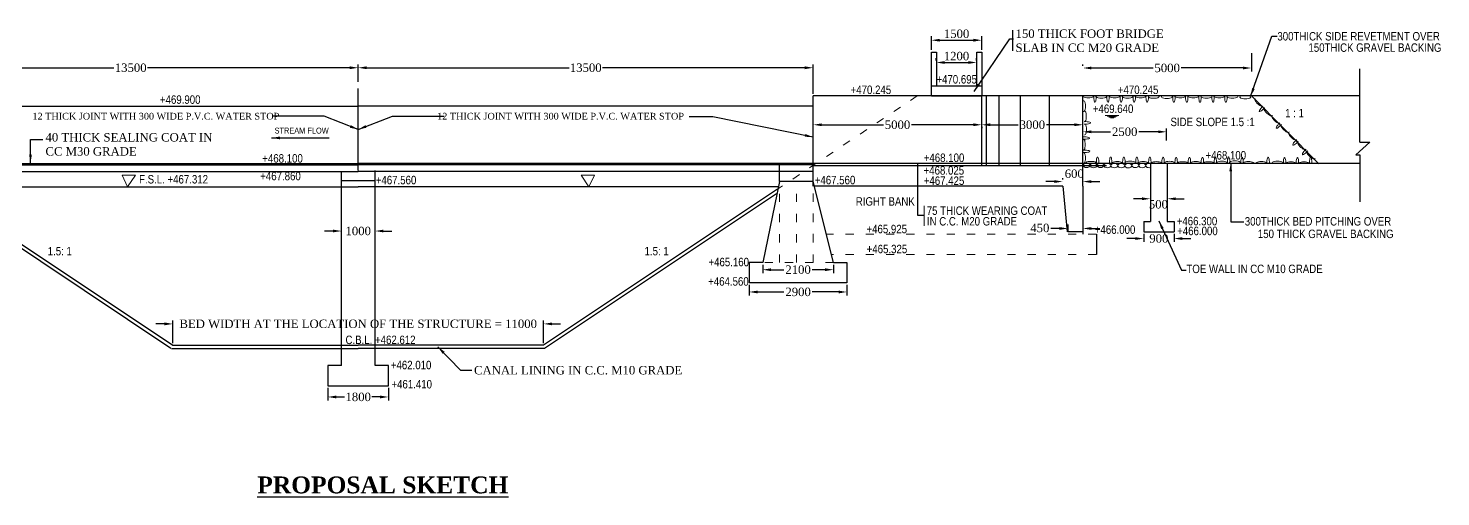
# Model space of a CAD drawing. Header units: millimetres. Extents: x 80 to 6605, y -565 to 2491.
# Drawn here: x 5784.6 to 6203.6, y 1538.5 to 1677.4 of the extents above; entities that cross this region are included whole.
import ezdxf
from ezdxf.enums import TextEntityAlignment as Align

# ---------------------------------------------------------------- set-up
doc = ezdxf.new("R2010")
doc.units = ezdxf.units.MM
doc.linetypes.add('ACAD_ISO03W100', pattern=[30, 12, -18])
doc.layers.add('STEEL', color=5, linetype='Continuous')
doc.layers.add('TEXT_GENERAL', color=4, linetype='Continuous')
doc.styles.add('ABADI', font='')
doc.styles.add('ARIAL NARROW', font='ARIALN.TTF')
doc.styles.get("Standard").update_dxf_attribs({"font": 'times.ttf', "height": 2.5})
doc.styles.add('TNR_2.5', font='times.ttf', dxfattribs={"height": 2.5})
doc.styles.get('ABADI').set_extended_font_data('Abadi MT Condensed Light')
doc.dimstyles.new('ISO-25', dxfattribs={"dimtxt": 2.5, "dimasz": 2.5, "dimexe": 1.25, "dimexo": 0.625, "dimtad": 1, "dimlfac": 25, "dimtxsty": 'Standard', "dimcen": 2.5, "dimadec": 0, "dimazin": 0, "dimtfac": 1, "dimtmove": 0, "dimatfit": 3, "dimfxl": 1, "dimarcsym": 0})
doc.dimstyles.new('STANDARD$7', dxfattribs={"dimtxt": 2, "dimasz": 2, "dimexe": 1.25, "dimexo": 0.625, "dimtad": 1, "dimdec": 0, "dimlfac": 0.5, "dimdsep": 46, "dimtxsty": 'Standard', "dimcen": 2.5, "dimadec": 0, "dimazin": 0, "dimtfac": 1, "dimtdec": 0, "dimtmove": 0, "dimatfit": 3, "dimfxl": 1, "dimtolj": 1, "dimtzin": 0, "dimarcsym": 0})
doc.dimstyles.new('STYLE_ESH', dxfattribs={"dimtxt": 2.5, "dimasz": 2.5, "dimexe": 1, "dimexo": 0.625, "dimtad": 0, "dimtih": 1, "dimtoh": 1, "dimdec": 0, "dimlfac": 100, "dimzin": 9, "dimdsep": 46, "dimtxsty": 'TNR_2.5', "dimcen": 2.5, "dimadec": 0, "dimazin": 2, "dimtfac": 1, "dimtdec": 0, "dimtofl": 0, "dimtmove": 2, "dimatfit": 3, "dimfxl": 1, "dimarcsym": 0})

# ---------------------------------------------------------------- blocks, each defined once
blk = doc.blocks.new('*D150')
at = {"color": 0, "lineweight": -2, "transparency": 16777216}
for p, q in [((5824.98, 1589.75), (5822.48, 1589.75)), ((5827.48, 1584.04), (5827.48, 1590.75)), ((5937.48, 1584.04), (5937.48, 1590.75)), ((5939.98, 1589.75), (5942.48, 1589.75))]:
    blk.add_line(p, q, dxfattribs=at)
at = {"color": 0, "transparency": 16777216}
for points in [[(5824.98, 1590.17), (5824.98, 1589.33), (5827.48, 1589.75)], [(5939.98, 1590.17), (5939.98, 1589.33), (5937.48, 1589.75)]]:
    blk.add_solid(points, dxfattribs=at)
at = {"layer": 'Defpoints', "color": 0, "transparency": 16777216}
for p in [(5937.48, 1589.75), (5827.48, 1583.42), (5937.48, 1583.42)]:
    blk.add_point(p, dxfattribs=at)
at = {"color": 0, "transparency": 16777216, "insert": (5882.48, 1589.75), "char_height": 2.5, "attachment_point": 5, "style": 'TNR_2.5'}
blk.add_mtext('BED WIDTH AT THE LOCATION OF THE STRUCTURE = 11000', dxfattribs=at)
blk = doc.blocks.new('*D151')
at = {"color": 0, "lineweight": -2, "transparency": 16777216}
for p, q in [((5747.48, 1661.45), (5747.48, 1666.66)), ((5749.98, 1665.66), (5810.03, 1665.66)), ((5879.98, 1665.66), (5819.94, 1665.66)), ((5882.48, 1661.45), (5882.48, 1666.66))]:
    blk.add_line(p, q, dxfattribs=at)
at = {"color": 0, "transparency": 16777216}
for points in [[(5749.98, 1666.07), (5749.98, 1665.24), (5747.48, 1665.66)], [(5879.98, 1666.07), (5879.98, 1665.24), (5882.48, 1665.66)]]:
    blk.add_solid(points, dxfattribs=at)
at = {"layer": 'Defpoints', "color": 0, "transparency": 16777216}
for p in [(5882.48, 1665.66), (5747.48, 1660.82), (5882.48, 1660.82)]:
    blk.add_point(p, dxfattribs=at)
at = {"color": 0, "transparency": 16777216, "insert": (5814.98, 1665.66), "char_height": 2.5, "attachment_point": 5, "style": 'TNR_2.5'}
blk.add_mtext('13500', dxfattribs=at)
blk = doc.blocks.new('*D158')
at = {"color": 0, "lineweight": -2, "transparency": 16777216}
for p, q in [((5877.48, 1617.9), (5877.48, 1618.27)), ((5887.48, 1617.9), (5887.48, 1618.27)), ((5874.98, 1617.27), (5872.48, 1617.27)), ((5889.98, 1617.27), (5892.48, 1617.27))]:
    blk.add_line(p, q, dxfattribs=at)
at = {"color": 0, "transparency": 16777216}
for points in [[(5874.98, 1617.69), (5874.98, 1616.86), (5877.48, 1617.27)], [(5889.98, 1617.69), (5889.98, 1616.86), (5887.48, 1617.27)]]:
    blk.add_solid(points, dxfattribs=at)
at = {"layer": 'Defpoints', "color": 0, "transparency": 16777216}
for p in [(5877.48, 1617.27), (5887.48, 1617.27), (5887.48, 1617.27)]:
    blk.add_point(p, dxfattribs=at)
at = {"color": 0, "transparency": 16777216, "insert": (5882.48, 1617.27), "char_height": 2.5, "attachment_point": 5, "style": 'TNR_2.5'}
blk.add_mtext('1000', dxfattribs=at)
blk = doc.blocks.new('*D159')
at = {"color": 0, "lineweight": -2, "transparency": 16777216}
for p, q in [((5873.48, 1570.79), (5873.48, 1567.09)), ((5875.98, 1568.09), (5878.45, 1568.09)), ((5888.98, 1568.09), (5886.52, 1568.09)), ((5891.48, 1570.79), (5891.48, 1567.09))]:
    blk.add_line(p, q, dxfattribs=at)
at = {"color": 0, "transparency": 16777216}
for points in [[(5875.98, 1568.51), (5875.98, 1567.68), (5873.48, 1568.09)], [(5888.98, 1568.51), (5888.98, 1567.68), (5891.48, 1568.09)]]:
    blk.add_solid(points, dxfattribs=at)
at = {"layer": 'Defpoints', "color": 0, "transparency": 16777216}
for p in [(5873.48, 1571.42), (5891.48, 1571.42), (5891.48, 1568.09)]:
    blk.add_point(p, dxfattribs=at)
at = {"color": 0, "transparency": 16777216, "insert": (5882.48, 1568.09), "char_height": 2.5, "attachment_point": 5, "style": 'TNR_2.5'}
blk.add_mtext('1800', dxfattribs=at)
blk = doc.blocks.new('*D163')
at = {"color": 0, "lineweight": -2, "transparency": 16777216}
for p, q in [((5882.48, 1661.45), (5882.48, 1666.66)), ((5884.98, 1665.66), (5945.03, 1665.66)), ((6014.98, 1665.66), (5954.94, 1665.66)), ((6017.48, 1657.94), (6017.48, 1666.66))]:
    blk.add_line(p, q, dxfattribs=at)
at = {"color": 0, "transparency": 16777216}
for points in [[(5884.98, 1666.07), (5884.98, 1665.24), (5882.48, 1665.66)], [(6014.98, 1666.07), (6014.98, 1665.24), (6017.48, 1665.66)]]:
    blk.add_solid(points, dxfattribs=at)
at = {"layer": 'Defpoints', "color": 0, "transparency": 16777216}
for p in [(5882.48, 1665.66), (5882.48, 1660.82), (6017.48, 1657.32)]:
    blk.add_point(p, dxfattribs=at)
at = {"color": 0, "transparency": 16777216, "insert": (5949.98, 1665.66), "char_height": 2.5, "attachment_point": 5, "style": 'TNR_2.5'}
blk.add_mtext('13500', dxfattribs=at)
blk = doc.blocks.new('*D164')
at = {"color": 0, "lineweight": -2, "transparency": 16777216}
for p, q in [((6067.48, 1646.07), (6067.48, 1649.76)), ((6069.98, 1648.76), (6078.31, 1648.76)), ((6094.98, 1648.76), (6086.66, 1648.76)), ((6097.48, 1646.07), (6097.48, 1649.76))]:
    blk.add_line(p, q, dxfattribs=at)
at = {"color": 0, "transparency": 16777216}
for points in [[(6069.98, 1649.18), (6069.98, 1648.35), (6067.48, 1648.76)], [(6094.98, 1649.18), (6094.98, 1648.35), (6097.48, 1648.76)]]:
    blk.add_solid(points, dxfattribs=at)
at = {"layer": 'Defpoints', "color": 0, "transparency": 16777216}
for p in [(6097.48, 1648.76), (6067.48, 1645.44), (6097.48, 1645.44)]:
    blk.add_point(p, dxfattribs=at)
at = {"color": 0, "transparency": 16777216, "insert": (6082.48, 1648.76), "char_height": 2.5, "attachment_point": 5, "style": 'TNR_2.5'}
blk.add_mtext('3000', dxfattribs=at)
blk = doc.blocks.new('*D165')
at = {"color": 0, "lineweight": -2, "transparency": 16777216}
for p, q in [((6147.48, 1669.96), (6147.48, 1664.59)), ((6097.48, 1666.21), (6097.48, 1666.59)), ((6099.98, 1665.59), (6118.32, 1665.59)), ((6144.98, 1665.59), (6126.65, 1665.59))]:
    blk.add_line(p, q, dxfattribs=at)
at = {"color": 0, "transparency": 16777216}
for points in [[(6099.98, 1666), (6099.98, 1665.17), (6097.48, 1665.59)], [(6144.98, 1666), (6144.98, 1665.17), (6147.48, 1665.59)]]:
    blk.add_solid(points, dxfattribs=at)
at = {"layer": 'Defpoints', "color": 0, "transparency": 16777216}
for p in [(6147.48, 1670.59), (6097.48, 1665.59), (6147.48, 1665.59)]:
    blk.add_point(p, dxfattribs=at)
at = {"color": 0, "transparency": 16777216, "insert": (6122.48, 1665.59), "char_height": 2.5, "attachment_point": 5, "style": 'TNR_2.5'}
blk.add_mtext('5000', dxfattribs=at)
blk = doc.blocks.new('*D166')
at = {"color": 0, "lineweight": -2, "transparency": 16777216}
for p, q in [((6097.46, 1644.1), (6097.46, 1647.68)), ((6122.31, 1644.1), (6122.31, 1647.68)), ((6099.96, 1646.68), (6105.67, 1646.68)), ((6119.81, 1646.68), (6114.09, 1646.68))]:
    blk.add_line(p, q, dxfattribs=at)
at = {"color": 0, "transparency": 16777216}
for points in [[(6099.96, 1647.09), (6099.96, 1646.26), (6097.46, 1646.68)], [(6119.81, 1647.09), (6119.81, 1646.26), (6122.31, 1646.68)]]:
    blk.add_solid(points, dxfattribs=at)
at = {"layer": 'Defpoints', "color": 0, "transparency": 16777216}
for p in [(6097.46, 1646.68), (6097.46, 1643.48), (6122.31, 1643.48)]:
    blk.add_point(p, dxfattribs=at)
at = {"color": 0, "transparency": 16777216, "insert": (6109.88, 1646.68), "char_height": 2.5, "attachment_point": 5, "style": 'TNR_2.5'}
blk.add_mtext('2500', dxfattribs=at)
blk = doc.blocks.new('*D167')
at = {"color": 0, "lineweight": -2, "transparency": 16777216}
for p, q in [((6115.01, 1626.83), (6112.51, 1626.83)), ((6117.51, 1626.73), (6117.51, 1625.83)), ((6122.51, 1626.73), (6122.51, 1625.83)), ((6125.01, 1626.83), (6127.51, 1626.83))]:
    blk.add_line(p, q, dxfattribs=at)
at = {"color": 0, "transparency": 16777216}
for points in [[(6115.01, 1627.25), (6115.01, 1626.41), (6117.51, 1626.83)], [(6125.01, 1627.25), (6125.01, 1626.41), (6122.51, 1626.83)]]:
    blk.add_solid(points, dxfattribs=at)
at = {"layer": 'Defpoints', "color": 0, "transparency": 16777216}
for p in [(6117.51, 1627.35), (6117.51, 1626.83), (6122.51, 1627.35)]:
    blk.add_point(p, dxfattribs=at)
at = {"color": 0, "transparency": 16777216, "insert": (6119.87, 1625.18), "char_height": 2.5, "attachment_point": 5, "style": 'TNR_2.5'}
blk.add_mtext('500', dxfattribs=at)
blk = doc.blocks.new('*D168')
at = {"color": 0, "lineweight": -2, "transparency": 16777216}
for p, q in [((6090.48, 1618.03), (6087.98, 1618.03)), ((6092.98, 1619.25), (6092.98, 1617.03)), ((6097.48, 1619.25), (6097.48, 1617.03)), ((6099.98, 1618.03), (6102.48, 1618.03))]:
    blk.add_line(p, q, dxfattribs=at)
at = {"color": 0, "transparency": 16777216}
for points in [[(6090.48, 1618.44), (6090.48, 1617.61), (6092.98, 1618.03)], [(6099.98, 1618.44), (6099.98, 1617.61), (6097.48, 1618.03)]]:
    blk.add_solid(points, dxfattribs=at)
at = {"layer": 'Defpoints', "color": 0, "transparency": 16777216}
for p in [(6092.98, 1619.87), (6097.48, 1619.87), (6097.48, 1618.03)]:
    blk.add_point(p, dxfattribs=at)
at = {"color": 0, "transparency": 16777216, "insert": (6084.7, 1618.17), "char_height": 2.5, "attachment_point": 5, "style": 'TNR_2.5'}
blk.add_mtext('450', dxfattribs=at)
blk = doc.blocks.new('*D169')
at = {"color": 0, "lineweight": -2, "transparency": 16777216}
for p, q in [((6088.98, 1631.93), (6086.48, 1631.93)), ((6091.48, 1632.55), (6091.48, 1632.93)), ((6097.48, 1632.55), (6097.48, 1632.93)), ((6099.98, 1631.93), (6102.48, 1631.93))]:
    blk.add_line(p, q, dxfattribs=at)
at = {"color": 0, "transparency": 16777216}
for points in [[(6088.98, 1632.35), (6088.98, 1631.51), (6091.48, 1631.93)], [(6099.98, 1632.35), (6099.98, 1631.51), (6097.48, 1631.93)]]:
    blk.add_solid(points, dxfattribs=at)
at = {"layer": 'Defpoints', "color": 0, "transparency": 16777216}
for p in [(6091.48, 1631.93), (6097.48, 1631.93), (6097.48, 1631.93)]:
    blk.add_point(p, dxfattribs=at)
at = {"color": 0, "transparency": 16777216, "insert": (6094.92, 1634.25), "char_height": 2.5, "attachment_point": 5, "style": 'TNR_2.5'}
blk.add_mtext('600', dxfattribs=at)
blk = doc.blocks.new('*D170')
at = {"color": 0, "lineweight": -2, "transparency": 16777216}
for p, q in [((6113.01, 1615.04), (6110.51, 1615.04)), ((6115.51, 1616.44), (6115.51, 1614.04)), ((6124.51, 1616.44), (6124.51, 1614.04)), ((6127.01, 1615.04), (6129.51, 1615.04))]:
    blk.add_line(p, q, dxfattribs=at)
at = {"color": 0, "transparency": 16777216}
for points in [[(6113.01, 1615.46), (6113.01, 1614.63), (6115.51, 1615.04)], [(6127.01, 1615.46), (6127.01, 1614.63), (6124.51, 1615.04)]]:
    blk.add_solid(points, dxfattribs=at)
at = {"layer": 'Defpoints', "color": 0, "transparency": 16777216}
for p in [(6115.51, 1617.07), (6124.51, 1617.07), (6124.51, 1615.04)]:
    blk.add_point(p, dxfattribs=at)
at = {"color": 0, "transparency": 16777216, "insert": (6120.01, 1615.04), "char_height": 2.5, "attachment_point": 5, "style": 'TNR_2.5'}
blk.add_mtext('900', dxfattribs=at)
blk = doc.blocks.new('*D171')
at = {"color": 0, "lineweight": -2, "ltscale": 6, "transparency": 16777216}
for p, q in [((6053.99, 1667.84), (6053.99, 1668.47)), ((6065.95, 1667.84), (6065.95, 1668.47)), ((6056.49, 1667.22), (6063.45, 1667.22))]:
    blk.add_line(p, q, dxfattribs=at)
at = {"color": 0, "ltscale": 6, "transparency": 16777216}
for points in [[(6056.49, 1667.63), (6056.49, 1666.8), (6053.99, 1667.22)], [(6063.45, 1667.63), (6063.45, 1666.8), (6065.95, 1667.22)]]:
    blk.add_solid(points, dxfattribs=at)
at = {"layer": 'Defpoints', "color": 0, "ltscale": 6, "transparency": 16777216}
for p in [(6053.99, 1667.22), (6065.95, 1667.22), (6065.95, 1667.22)]:
    blk.add_point(p, dxfattribs=at)
at = {"color": 0, "ltscale": 6, "transparency": 16777216, "insert": (6059.97, 1669.11), "char_height": 2.5, "attachment_point": 5}
blk.add_mtext('1200', dxfattribs=at)
blk = doc.blocks.new('*D172')
at = {"color": 0, "lineweight": -2, "ltscale": 6, "transparency": 16777216}
for p, q in [((6052.52, 1670.94), (6052.52, 1675.07)), ((6055.02, 1673.82), (6064.98, 1673.82)), ((6067.48, 1670.94), (6067.48, 1675.07))]:
    blk.add_line(p, q, dxfattribs=at)
at = {"color": 0, "ltscale": 6, "transparency": 16777216}
for points in [[(6055.02, 1674.24), (6055.02, 1673.4), (6052.52, 1673.82)], [(6064.98, 1674.24), (6064.98, 1673.4), (6067.48, 1673.82)]]:
    blk.add_solid(points, dxfattribs=at)
at = {"layer": 'Defpoints', "color": 0, "ltscale": 6, "transparency": 16777216}
for p in [(6067.48, 1673.82), (6052.52, 1670.32), (6067.48, 1670.32)]:
    blk.add_point(p, dxfattribs=at)
at = {"color": 0, "ltscale": 6, "transparency": 16777216, "insert": (6060, 1675.72), "char_height": 2.5, "attachment_point": 5}
blk.add_mtext('1500', dxfattribs=at)
blk = doc.blocks.new('*D178')
at = {"color": 0, "lineweight": -2, "transparency": 16777216}
for p, q in [((6017.48, 1649.39), (6017.48, 1649.76)), ((6019.98, 1648.76), (6038.32, 1648.76)), ((6064.98, 1648.76), (6046.65, 1648.76)), ((6067.48, 1648.14), (6067.48, 1647.76))]:
    blk.add_line(p, q, dxfattribs=at)
at = {"color": 0, "transparency": 16777216}
for points in [[(6019.98, 1649.18), (6019.98, 1648.35), (6017.48, 1648.76)], [(6064.98, 1649.18), (6064.98, 1648.35), (6067.48, 1648.76)]]:
    blk.add_solid(points, dxfattribs=at)
at = {"layer": 'Defpoints', "color": 0, "transparency": 16777216}
for p in [(6017.48, 1648.76), (6017.48, 1648.76), (6067.48, 1648.76)]:
    blk.add_point(p, dxfattribs=at)
at = {"color": 0, "transparency": 16777216, "insert": (6042.48, 1648.76), "char_height": 2.5, "attachment_point": 5, "style": 'TNR_2.5'}
blk.add_mtext('5000', dxfattribs=at)
blk = doc.blocks.new('*D179')
at = {"color": 0, "lineweight": -2, "transparency": 16777216}
for p, q in [((6002.48, 1607.29), (6002.48, 1604.81)), ((6004.98, 1605.81), (6008.77, 1605.81)), ((6020.98, 1605.81), (6017.2, 1605.81)), ((6023.48, 1607.29), (6023.48, 1604.81))]:
    blk.add_line(p, q, dxfattribs=at)
at = {"color": 0, "transparency": 16777216}
for points in [[(6004.98, 1606.23), (6004.98, 1605.39), (6002.48, 1605.81)], [(6020.98, 1606.23), (6020.98, 1605.39), (6023.48, 1605.81)]]:
    blk.add_solid(points, dxfattribs=at)
at = {"layer": 'Defpoints', "color": 0, "transparency": 16777216}
for p in [(6002.48, 1607.92), (6002.48, 1605.81), (6023.48, 1607.92)]:
    blk.add_point(p, dxfattribs=at)
at = {"color": 0, "transparency": 16777216, "insert": (6012.98, 1605.81), "char_height": 2.5, "attachment_point": 5, "style": 'TNR_2.5'}
blk.add_mtext('2100', dxfattribs=at)
blk = doc.blocks.new('*D180')
at = {"color": 0, "lineweight": -2, "transparency": 16777216}
for p, q in [((5998.49, 1601.28), (5998.49, 1598.21)), ((6027.48, 1601.29), (6027.48, 1598.21)), ((6000.99, 1599.21), (6008.77, 1599.21)), ((6024.98, 1599.21), (6017.2, 1599.21))]:
    blk.add_line(p, q, dxfattribs=at)
at = {"color": 0, "transparency": 16777216}
for points in [[(6000.99, 1599.62), (6000.99, 1598.79), (5998.49, 1599.21)], [(6024.98, 1599.62), (6024.98, 1598.79), (6027.48, 1599.21)]]:
    blk.add_solid(points, dxfattribs=at)
at = {"layer": 'Defpoints', "color": 0, "transparency": 16777216}
for p in [(5998.49, 1601.91), (6027.48, 1601.92), (5998.49, 1599.21)]:
    blk.add_point(p, dxfattribs=at)
at = {"color": 0, "transparency": 16777216, "insert": (6012.99, 1599.21), "char_height": 2.5, "attachment_point": 5, "style": 'TNR_2.5'}
blk.add_mtext('2900', dxfattribs=at)

msp = doc.modelspace()

# ---------------------------------------------------------------- linework, layer by layer
at = {"color": 0, "ltscale": 6}
for p, q in [((6076.6182, 1676.79638), (6076.6182, 1670.72159)), ((6052.52423, 1670.31805), (6054.02423, 1670.31805)), ((6052.52423, 1660.31805), (6052.52423, 1670.31805)), ((6054.02423, 1670.31805), (6054.02423, 1660.31805)), ((6065.98459, 1670.31805), (6067.48459, 1670.31805)), ((6065.98459, 1660.31805), (6065.98459, 1670.31805)), ((6067.48459, 1670.31805), (6067.48459, 1657.31805)), ((6052.52423, 1660.31805), (6067.52423, 1660.31805)), ((6052.52423, 1657.31805), (6052.52423, 1660.31805)), ((6067.52423, 1660.31805), (6067.52423, 1658.31805)), ((6052.52423, 1657.31805), (6067.48459, 1657.31805))]:
    msp.add_line(p, q, dxfattribs=at)
at = {"color": 0}
for p, q in [((6179.6098, 1643.55881), (6179.6098, 1665.31805)), ((5882.48459, 1635.21162), (5882.48459, 1659.52805)), ((5882.48459, 1635.21162), (5882.48459, 1659.52805)), ((6017.48459, 1634.91805), (6017.48459, 1657.31805)), ((6179.6098, 1657.31805), (6017.48459, 1657.31805)), ((6017.48459, 1630.56805), (6017.48459, 1657.31805)), ((6067.48459, 1636.56805), (6067.48459, 1657.31805)), ((6068.91725, 1636.56805), (6068.91725, 1657.31805)), ((6072.60126, 1636.56805), (6072.60126, 1657.31805)), ((6078.94592, 1636.56805), (6078.94592, 1657.31805)), ((6087.54192, 1636.56805), (6087.54192, 1657.31805)), ((6097.48459, 1630.56805), (6097.48459, 1657.31805)), ((6147.48459, 1657.31805), (6167.45885, 1637.20126)), ((5607.48459, 1654.31805), (5882.48459, 1654.31805)), ((6017.48459, 1654.31805), (5882.48459, 1654.31805)), ((6182.6098, 1643.55881), (6178.43558, 1639.81632)), ((6179.6098, 1643.55881), (6182.6098, 1643.55881)), ((6178.43558, 1639.81632), (6179.6098, 1639.81632)), ((6179.6098, 1639.81632), (6179.6098, 1629.05706)), ((6179.6098, 1639.81632), (6179.6098, 1630.33057)), ((6179.6098, 1639.81632), (6179.6098, 1625.94949)), ((5700.98459, 1637.31805), (5882.48459, 1637.31805)), ((5747.48459, 1636.91805), (5882.48459, 1636.91805)), ((5747.48459, 1634.91805), (5882.48459, 1634.91805)), ((5877.48459, 1577.41805), (5877.48459, 1634.91805)), ((6179.6098, 1637.31805), (5882.48459, 1637.31805)), ((6017.48459, 1636.91805), (5882.48459, 1636.91805)), ((6017.48459, 1634.91805), (5882.48459, 1634.91805)), ((5887.48459, 1577.41805), (5887.48459, 1635.21162)), ((6007.48459, 1631.91805), (6007.48459, 1637.31805)), ((6104.50277, 1636.56805), (6017.48459, 1636.56805)), ((6097.48459, 1637.31805), (6097.48459, 1636.56805)), ((6117.51254, 1637.35055), (6117.51254, 1620.06805)), ((6122.51254, 1637.35055), (6122.51254, 1620.06805)), ((5756.98459, 1630.41805), (5882.48459, 1630.41805)), ((5823.66477, 1630.41805), (5826.16477, 1630.41805)), ((5877.48459, 1632.21162), (5887.48459, 1632.21162)), ((6007.09635, 1630.41805), (5882.48459, 1630.41805)), ((5941.3044, 1630.41805), (5938.8044, 1630.41805)), ((6007.48459, 1631.91805), (6002.48459, 1607.91805)), ((6017.48459, 1631.91805), (6007.48459, 1631.91805)), ((6017.48459, 1631.91805), (6007.48459, 1631.91805)), ((6023.48459, 1607.91805), (6017.48459, 1631.91805)), ((6091.48459, 1630.56805), (6017.80223, 1630.56805)), ((6091.48459, 1630.56805), (6092.83459, 1617.06805)), ((6097.48459, 1630.56805), (6097.48459, 1616.38181)), ((5758.05805, 1629.70241), (5827.48459, 1583.41805)), ((5758.43398, 1628.24994), (5826.92989, 1582.586)), ((6006.91113, 1629.70241), (5937.48459, 1583.41805)), ((6006.53519, 1628.24994), (5937.78736, 1582.41805)), ((6115.51254, 1620.06805), (6117.51254, 1620.06805)), ((6115.51254, 1620.06805), (6115.51254, 1617.06805)), ((6122.51254, 1620.06805), (6124.51254, 1620.06805)), ((6124.51254, 1620.06805), (6124.51254, 1617.06805)), ((6097.48459, 1617.06805), (6092.98459, 1617.06805)), ((6101.48459, 1616.31805), (6101.48459, 1610.30354)), ((6115.51254, 1617.06805), (6124.51254, 1617.06805)), ((5998.48459, 1607.91805), (5998.48726, 1601.91805)), ((6002.48459, 1607.91805), (5998.48459, 1607.91805)), ((6023.48459, 1607.91805), (6027.48459, 1607.91805)), ((6027.48459, 1607.91805), (6027.48459, 1601.91805)), ((6027.48459, 1601.91805), (5998.48726, 1601.91805)), ((6017.48459, 1601.91805), (6007.48459, 1601.91805)), ((6017.48459, 1601.91805), (6007.48459, 1601.91805)), ((5827.07564, 1582.41805), (5879.98459, 1582.41805)), ((5827.48459, 1583.41805), (5879.98459, 1583.41805)), ((5879.98459, 1583.41805), (5882.48459, 1583.41805)), ((5879.98459, 1582.41805), (5882.48459, 1582.41805)), ((5937.48459, 1583.41805), (5882.48459, 1583.41805)), ((5937.78736, 1582.41805), (5882.48459, 1582.41805)), ((5877.48459, 1577.41805), (5873.48459, 1577.41805)), ((5873.48459, 1577.41805), (5873.48459, 1571.41805)), ((5891.48459, 1577.41805), (5887.48459, 1577.41805)), ((5891.48459, 1571.41805), (5891.48459, 1577.41805)), ((5873.48459, 1571.41805), (5887.48459, 1571.41805)), ((5887.48459, 1571.41805), (5891.48459, 1571.41805))]:
    msp.add_line(p, q, dxfattribs=at)
at = {"color": 0, "lineweight": 5, "extrusion": (0, 0, -1)}
for centre, major_axis, ratio, start_param, end_param in [((6099.08294, 1657.26017), (-1.60801, 0), 0.328798741, 3.031898939, 6.392879022), ((6097.74279, 1654.27669), (0, 1.60801), 0.328798741, -0.284518735, 3.426111389), ((6101.05992, 1656.96596), (0, -1.5163), 0.238983774, 4.478047346, 8.088323268), ((6102.95576, 1657.16964), (1.60801, 0), 0.328798741, -0.284518735, 3.426111389), ((6104.92705, 1656.98226), (0, -1.5163), 0.238983774, 4.478047346, 8.088323268), ((6106.87478, 1657.27646), (-1.60801, 0), 0.328798741, 3.031898939, 6.392879022), ((6108.85177, 1656.98226), (0, -1.5163), 0.238983774, 4.478047346, 8.088323268), ((6110.7476, 1657.18594), (1.60801, 0), 0.328798741, -0.284518735, 3.426111389), ((6112.71799, 1656.98226), (0, -1.5163), 0.238983774, 4.478047346, 8.088323268), ((6114.57512, 1657.27646), (-1.60801, 0), 0.328798741, 3.031898939, 6.392879022), ((6116.55211, 1656.98226), (0, -1.5163), 0.238983774, 4.478047346, 8.088323268), ((6118.50344, 1657.13149), (-1.60801, 0), 0.328798741, 3.031898939, 6.392879022), ((6122.37626, 1657.04097), (1.60801, 0), 0.328798741, -0.284518735, 3.426111389), ((6124.48782, 1656.95208), (0, -1.5163), 0.238983774, 4.478047346, 8.088323268), ((6126.34495, 1657.24629), (-1.60801, 0), 0.328798741, 3.031898939, 6.392879022), ((6128.29269, 1656.95208), (0, -1.5163), 0.238983774, 4.478047346, 8.088323268), ((6130.24043, 1657.24629), (-1.60801, 0), 0.328798741, 3.031898939, 6.392879022), ((6132.21742, 1656.95208), (0, -1.5163), 0.238983774, 4.478047346, 8.088323268), ((6134.11325, 1657.15577), (1.60801, 0), 0.328798741, -0.284518735, 3.426111389), ((6136.08363, 1656.95208), (0, -1.5163), 0.238983774, 4.478047346, 8.088323268), ((6137.94077, 1657.24629), (-1.60801, 0), 0.328798741, 3.031898939, 6.392879022), ((6139.91775, 1656.95208), (0, -1.5163), 0.238983774, 4.478047346, 8.088323268), ((6141.81359, 1657.15577), (1.60801, 0), 0.328798741, -0.284518735, 3.426111389), ((6145.66976, 1657.00035), (1.60801, 0), 0.328798741, -0.284518735, 3.426111389), ((6097.95205, 1651.2723), (0, -1.60801), 0.328798741, 3.031898939, 6.392879022), ((6098.24626, 1649.32457), (1.5163, 0), 0.238983774, 4.478047346, 8.088323268), ((6098.05887, 1647.35327), (0, 1.60801), 0.328798741, -0.284518735, 3.426111389), ((6097.94647, 1644.83085), (1.5163, 0), 0.238983774, 4.478047346, 8.088323268), ((6097.65226, 1642.85387), (0, -1.60801), 0.328798741, 3.031898939, 6.392879022), ((6098.00502, 1640.89339), (1.5163, 0), 0.238983774, 4.478047346, 8.088323268), ((6097.71081, 1638.9164), (0, -1.60801), 0.328798741, 3.031898939, 6.392879022)]:
    msp.add_ellipse(centre, major_axis=major_axis, ratio=ratio, start_param=start_param, end_param=end_param, dxfattribs=at)
at = {"color": 0, "lineweight": 5}
for centre, major_axis, ratio, start_param, end_param in [((6149.69213, 1655.35069), (1.16081, -1.11276), 0.328798741, 3.031898939, 6.392879022), ((6150.89459, 1653.79046), (-1.04929, -1.0946), 0.238983774, 4.478047346, 8.088323268), ((6152.44732, 1652.56158), (-1.16081, 1.11276), 0.328798741, -0.284518735, 3.426111389), ((6154.74683, 1650.33399), (1.16081, -1.11276), 0.328798741, 3.031898939, 6.392879022), ((6155.88388, 1648.83645), (-1.04929, -1.0946), 0.238983774, 4.478047346, 8.088323268), ((6157.44723, 1647.61997), (-1.16081, 1.11276), 0.328798741, -0.284518735, 3.426111389), ((6159.72031, 1645.3578), (1.16081, -1.11276), 0.328798741, 3.031898939, 6.392879022), ((6160.85736, 1643.86026), (-1.04929, -1.0946), 0.238983774, 4.478047346, 8.088323268), ((6162.49228, 1642.45695), (1.21136, -1.0575), 0.328798741, 3.031898939, 6.392879022), ((6101.84462, 1637.68399), (0, 1.5163), 0.238983774, 4.478047346, 8.088323268), ((6105.71175, 1637.66769), (0, 1.5163), 0.238983774, 4.478047346, 8.088323268), ((6109.63647, 1637.66769), (0, 1.5163), 0.238983774, 4.478047346, 8.088323268), ((6113.50269, 1637.66769), (0, 1.5163), 0.238983774, 4.478047346, 8.088323268), ((6117.33681, 1637.66769), (0, 1.5163), 0.238983774, 4.478047346, 8.088323268), ((6121.27427, 1637.60914), (0, 1.5163), 0.238983774, 4.478047346, 8.088323268), ((6125.1414, 1637.59285), (0, 1.5163), 0.238983774, 4.478047346, 8.088323268), ((6129.06612, 1637.59285), (0, 1.5163), 0.238983774, 4.478047346, 8.088323268), ((6132.93234, 1637.59285), (0, 1.5163), 0.238983774, 4.478047346, 8.088323268), ((6136.76646, 1637.59285), (0, 1.5163), 0.238983774, 4.478047346, 8.088323268), ((6140.69478, 1637.73782), (0, 1.5163), 0.238983774, 4.478047346, 8.088323268), ((6144.70217, 1637.62302), (0, 1.5163), 0.238983774, 4.478047346, 8.088323268), ((6152.43177, 1637.62302), (0, 1.5163), 0.238983774, 4.478047346, 8.088323268), ((6157.3167, 1637.55335), (0, 1.5163), 0.238983774, 4.478047346, 8.088323268), ((6161.12158, 1637.55335), (0, 1.5163), 0.238983774, 4.478047346, 8.088323268), ((6163.67465, 1641.01293), (-1.04929, -1.0946), 0.238983774, 4.478047346, 8.088323268), ((6165.16278, 1639.73144), (1.21136, -1.0575), 0.328798741, 3.031898939, 6.392879022), ((6165.0463, 1637.55335), (0, 1.5163), 0.238983774, 4.478047346, 8.088323268), ((6099.86763, 1637.38978), (-1.60801, 0), 0.328798741, 3.031898939, 6.392879022), ((6107.65948, 1637.37349), (-1.60801, 0), 0.328798741, 3.031898939, 6.392879022), ((6111.5323, 1637.46401), (1.60801, 0), 0.328798741, -0.284518735, 3.426111389), ((6115.35982, 1637.37349), (-1.60801, 0), 0.328798741, 3.031898939, 6.392879022), ((6119.29729, 1637.31494), (-1.60801, 0), 0.328798741, 3.031898939, 6.392879022), ((6123.17011, 1637.40546), (1.60801, 0), 0.328798741, -0.284518735, 3.426111389), ((6127.08914, 1637.29864), (-1.60801, 0), 0.328798741, 3.031898939, 6.392879022), ((6130.96196, 1637.38917), (1.60801, 0), 0.328798741, -0.284518735, 3.426111389), ((6134.78948, 1637.29864), (-1.60801, 0), 0.328798741, 3.031898939, 6.392879022), ((6138.71779, 1637.44361), (-1.60801, 0), 0.328798741, 3.031898939, 6.392879022), ((6142.59061, 1637.53414), (1.60801, 0), 0.328798741, -0.284518735, 3.426111389), ((6146.5593, 1637.32881), (-1.60801, 0), 0.328798741, 3.031898939, 6.392879022), ((6150.45478, 1637.32881), (-1.60801, 0), 0.328798741, 3.031898939, 6.392879022), ((6155.20515, 1637.46447), (1.60801, 0), 0.328798741, -0.284518735, 3.426111389), ((6159.17383, 1637.25914), (-1.60801, 0), 0.328798741, 3.031898939, 6.392879022), ((6163.06931, 1637.25914), (-1.60801, 0), 0.328798741, 3.031898939, 6.392879022)]:
    msp.add_ellipse(centre, major_axis=major_axis, ratio=ratio, start_param=start_param, end_param=end_param, dxfattribs=at)
at = {"layer": 'STEEL', "color": 0, "lineweight": 5}
for p, q in [((5812.40611, 1633.85776), (5816.39166, 1633.85776)), ((5814.03658, 1630.41805), (5812.40611, 1633.85776)), ((5816.39166, 1633.85776), (5814.03658, 1630.41805)), ((5948.57751, 1633.85776), (5950.93259, 1630.41805)), ((5952.56306, 1633.85776), (5948.57751, 1633.85776)), ((5950.93259, 1630.41805), (5952.56306, 1633.85776))]:
    msp.add_line(p, q, dxfattribs=at)
at = {"layer": 'TEXT_GENERAL', "color": 0, "linetype": 'ACAD_ISO03W100', "lineweight": 5, "ltscale": 0.2}
for p, q in [((6048.33459, 1657.31805), (6006.91113, 1629.70241)), ((6007.48459, 1607.91805), (6007.48459, 1634.91805)), ((6017.48459, 1614.03805), (6017.48459, 1634.91805)), ((6017.48459, 1607.91805), (6017.48459, 1634.91805)), ((6012.48459, 1607.91805), (6012.48459, 1631.91805)), ((6101.48459, 1616.31805), (6021.38459, 1616.31805)), ((6097.48459, 1617.06805), (6092.83459, 1617.06805)), ((6101.48459, 1610.30354), (6022.89484, 1610.27703)), ((6023.48459, 1607.91805), (6002.48459, 1607.91805))]:
    msp.add_line(p, q, dxfattribs=at)
at = {"layer": 'TEXT_GENERAL', "color": 0, "lineweight": 5}
for p, q in [((6108.13073, 1651.52456), (6104.13073, 1651.52456)), ((6107.63073, 1651.27456), (6104.63073, 1651.27456)), ((6107.13073, 1651.02456), (6105.13073, 1651.02456)), ((6106.63073, 1650.77456), (6105.63073, 1650.77456)), ((6050.36856, 1624.76973), (6050.36856, 1618.81853))]:
    msp.add_line(p, q, dxfattribs=at)
for centre in [(6098.57531, 1636.70942), (6100.63772, 1636.68562), (6102.70013, 1636.70942), (6104.76256, 1636.6889), (6106.825, 1636.66767), (6108.88743, 1636.64602), (6110.94984, 1636.62221), (6113.01225, 1636.70942), (6115.07466, 1636.68562)]:
    msp.add_ellipse(centre, major_axis=(-1.03121, 0.0119), ratio=0.621728248, dxfattribs=at)
msp.add_ellipse((6117.13709, 1636.66547), major_axis=(-1.03121, 0.0119), ratio=0.621728248, start_param=4.346927361, end_param=8.233795806, dxfattribs=at)

# ---------------------------------------------------------------- texts
at = {"color": 0, "lineweight": 13, "ltscale": 0.8, "style": 'ABADI'}
msp.add_text('STREAM FLOW', height=1.75, dxfattribs=at).set_placement((5857.67326, 1646.16648))
at = {"color": 0, "char_height": 2.5, "attachment_point": 1}
for s, insert, width, style in [('{\\fTimes New Roman|b0|i0|c0|p18;150 THICK FOOT BRIDGE SLAB IN CC M20 GRADE}', (6077.4998, 1677.01081), 50, 'ABADI'), ('{\\fTimes New Roman|b0|i0|c0|p18;40 THICK SEALING COAT IN CC M30 GRADE}', (5789.70732, 1646.30138), 50, 'ABADI'), ('CANAL LINING IN C.C. M10 GRADE', (5916.83947, 1577.27828), 150, 'TNR_2.5')]:
    msp.add_mtext(s, dxfattribs=dict(at, insert=insert, width=width, style=style))
at = {"color": 0}
for s, insert, char_height, width, attachment_point in [('\\pt46,52;12 THICK JOINT WITH 300 WIDE P.V.C. WATER STOP', (5785.83343, 1652.30504), 2, 85, 1), ('\\pt46,52;12 THICK JOINT WITH 300 WIDE P.V.C. WATER STOP', (5979.13574, 1652.30504), 2, 85, 3), ('{\\fTimes New Roman|b1|i0|c0|p18;\\LPROPOSAL SKETCH}', (5852.54039, 1544.53023), 5, 84.759732, 1)]:
    msp.add_mtext(s, dxfattribs=dict(at, insert=insert, char_height=char_height, width=width, attachment_point=attachment_point))
at = {"layer": 'TEXT_GENERAL', "color": 0, "lineweight": 5, "style": 'ARIAL NARROW'}
for s, p in [('300THICK SIDE REVETMENT OVER', (6155.1757, 1676.24544)), ('150THICK GRAVEL BACKING', (6164.39357, 1672.88913)), ('+469.640', (6100.42741, 1654.75733)), ('+468.100', (6050.2716, 1640.2366)), ('+468.025', (6050.21639, 1636.49179)), ('F.S.L. +467.312', (5817.4711, 1633.86038)), ('+467.425', (6050.2716, 1633.439)), ('75 THICK WEARING COAT', (6051.14561, 1624.56088)), ('+465.925', (6033.27809, 1619.1133)), ('IN C.C. M20 GRADE', (6051.20436, 1621.41085)), ('300THICK BED PITCHING OVER', (6145.50723, 1621.40083)), ('150 THICK GRAVEL BACKING', (6149.38303, 1617.68625)), ('+465.325', (6033.33331, 1613.189)), ('C.B.L. +462.612', (5878.71316, 1586.27018))]:
    msp.add_text(s, height=2.5, dxfattribs=at).set_placement(p, align=Align.TOP_LEFT)
for s, p in [('+470.245', (6034.58175, 1659.12718)), ('+470.245', (6113.86118, 1659.12718)), ('1 : 1', (6160.26705, 1652.22314)), ('RIGHT BANK', (6038.8494, 1626.03634)), ('+466.000', (6107.02827, 1617.70106)), ('+466.300', (6131.32299, 1620.21849)), ('+466.000', (6131.45699, 1617.30752)), ('1.5: 1', (5793.95082, 1611.29224)), ('1.5: 1', (5971.01836, 1611.29224))]:
    msp.add_text(s, height=2.5, dxfattribs=at).set_placement(p, align=Align.MIDDLE)
msp.add_text('+470.695', height=2.5, dxfattribs=at).set_placement((6054.02071, 1660.97968))
at = {"layer": 'TEXT_GENERAL', "color": 0, "lineweight": 9, "style": 'ARIAL NARROW'}
for s, p in [('+469.900', (5823.66625, 1654.97432)), ('+468.100', (5854.02743, 1637.55215)), ('+468.100', (6133.86718, 1638.47276)), ('+467.860', (5853.41944, 1632.31627)), ('+467.560', (5887.69909, 1631.12727)), ('+467.560', (6017.93366, 1631.12727)), ('+465.160', (5986.39222, 1606.83063)), ('+464.560', (5986.3023, 1601.07854)), ('+462.010', (5892.1661, 1576.30827)), ('+461.410', (5892.33838, 1570.62755))]:
    msp.add_text(s, height=2.5, dxfattribs=at).set_placement(p)
at = {"layer": 'TEXT_GENERAL', "color": 0, "lineweight": 5, "style": 'ARIAL NARROW'}
for s, p in [('SIDE SLOPE 1.5 :1', (6148.45821, 1647.61224)), ('TOE WALL IN CC M10 GRADE', (6168.60195, 1604.05995))]:
    msp.add_text(s, height=2.5, dxfattribs=at).set_placement(p, align=Align.BOTTOM_RIGHT)

# ---------------------------------------------------------------- dimensions: what is measured, and where the dimension line sits
at = {"color": 0, "ltscale": 6}
for base, p1, p2, text, picture, middle in [((6067.48459, 1673.82102), (6052.52423, 1670.31805), (6067.48459, 1670.31805), '1500', '*D172', (6060.00441, 1675.71765)), ((6065.94838, 1667.21612), (6053.98803, 1667.21612), (6065.94838, 1667.21612), '1200', '*D171', (6059.9682, 1669.11275))]:
    dim = msp.add_linear_dim(base=base, p1=p1, p2=p2, text=text, dimstyle='ISO-25', dxfattribs=at)
    dim.commit()
    dim.dimension.update_dxf_attribs({"geometry": picture, "text_midpoint": middle})
at = {"color": 0}
for base, p1, p2, picture, middle in [((6147.48459, 1665.58654), (6097.48459, 1665.58654), (6147.48459, 1670.58723), '*D165', (6122.48459, 1665.58654)), ((5882.48459, 1665.65613), (5747.48459, 1660.82088), (5882.48459, 1660.82088), '*D151', (5814.98459, 1665.65613)), ((6017.48459, 1648.76245), (6067.48459, 1648.76245), (6017.48459, 1648.76245), '*D178', (6042.48459, 1648.76245)), ((6097.48459, 1648.76245), (6067.48459, 1645.44071), (6097.48459, 1645.44071), '*D164', (6082.48459, 1648.76245)), ((5887.48459, 1617.27305), (5877.48459, 1617.27305), (5887.48459, 1617.27305), '*D158', (5882.48459, 1617.27305)), ((6124.51254, 1615.04441), (6115.51254, 1617.06805), (6124.51254, 1617.06805), '*D170', (6120.01254, 1615.04441)), ((5891.48459, 1568.09346), (5873.48459, 1571.41805), (5891.48459, 1571.41805), '*D159', (5882.48459, 1568.09346))]:
    dim = msp.add_linear_dim(base=base, p1=p1, p2=p2, dimstyle='STYLE_ESH', dxfattribs=at)
    dim.commit()
    dim.dimension.update_dxf_attribs({"geometry": picture, "text_midpoint": middle})
for base, p1, p2, picture, middle in [((5882.48459, 1665.65613), (6017.48459, 1657.31805), (5882.48459, 1660.82088), '*D163', (5949.98459, 1665.65613)), ((6002.48459, 1605.80987), (6023.48459, 1607.91805), (6002.48459, 1607.91805), '*D179', (6012.98459, 1605.80987)), ((5998.48726, 1599.20676), (6027.48459, 1601.91805), (5998.48726, 1601.90604), '*D180', (6012.98592, 1599.20676))]:
    dim = msp.add_linear_dim(base=base, p1=p1, p2=p2, angle=180, dimstyle='STYLE_ESH', dxfattribs=at)
    dim.commit()
    dim.dimension.update_dxf_attribs({"geometry": picture, "text_midpoint": middle})
dim = msp.add_linear_dim(base=(6097.4556, 1646.67626), p1=(6122.30691, 1643.47957), p2=(6097.4556, 1643.47931), angle=180, text='2500', dimstyle='STYLE_ESH', dxfattribs=at)
dim.commit()
dim.dimension.update_dxf_attribs({"geometry": '*D166', "text_midpoint": (6109.88125, 1646.67626)})
for base, p1, p2, picture, middle in [((6097.48459, 1631.92883), (6091.48459, 1631.92883), (6097.48459, 1631.92883), '*D169', (6094.91881, 1634.24993)), ((6097.48459, 1618.02832), (6092.98459, 1619.87158), (6097.48459, 1619.87158), '*D168', (6084.69682, 1618.17153))]:
    dim = msp.add_linear_dim(base=base, p1=p1, p2=p2, dimstyle='STYLE_ESH', dxfattribs=at)
    dim.commit()
    dim.dimension.update_dxf_attribs({"geometry": picture, "text_midpoint": middle, "dimtype": 160})
dim = msp.add_linear_dim(base=(6117.51254, 1626.83083), p1=(6122.51254, 1627.35055), p2=(6117.51254, 1627.35055), angle=180, text='500', dimstyle='STYLE_ESH', dxfattribs=at)
dim.commit()
dim.dimension.update_dxf_attribs({"geometry": '*D167', "text_midpoint": (6119.86806, 1625.1806), "dimtype": 160})
dim = msp.add_linear_dim(base=(5937.48459, 1589.74971), p1=(5827.48459, 1583.41805), p2=(5937.48459, 1583.41805), text='BED WIDTH AT THE LOCATION OF THE STRUCTURE = 11000', dimstyle='STYLE_ESH', dxfattribs=at)
dim.commit()
dim.dimension.update_dxf_attribs({"geometry": '*D150', "text_midpoint": (5882.48459, 1589.74971)})

# ---------------------------------------------------------------- leaders
at = {"color": 0, "ltscale": 6}
msp.add_leader([(6065.18091, 1658.62845), (6075.7529, 1674.22036), (6076.85423, 1674.22036)], dimstyle='ISO-25', override={"dimgap": 0.625, "dimtad": 0}, dxfattribs=at)
at = {"color": 0}
for points, dimstyle, override in [([(6147.2393, 1657.14876), (6153.54146, 1675.05686), (6155.12111, 1675.05686)], 'STYLE_ESH', {"dimgap": 0.625, "dimtad": 0}), ([(6017.48459, 1645.11984), (5987.64472, 1651.15166), (5980.6368, 1651.15166)], 'STYLE_ESH', {"dimgap": 0.625, "dimtad": 0}), ([(5785.26089, 1637.38484), (5785.26089, 1644.37766), (5788.93993, 1644.37766)], 'STYLE_ESH', {"dimgap": 0.625, "dimtad": 0}), ([(5856.74163, 1644.86206), (5873.85836, 1644.86206)], 'ISO-25', {"dimgap": 0.625, "dimtad": 0, "dimtxsty": 'ABADI'}), ([(6141.33174, 1637.49306), (6141.33174, 1619.96712), (6145.18593, 1619.96712)], 'STYLE_ESH', {"dimgap": 0.625, "dimtad": 0}), ([(6120.01254, 1620.29499), (6126.75919, 1605.67795), (6128.12297, 1605.67795)], 'STYLE_ESH', {"dimgap": 0.625, "dimtad": 0})]:
    msp.add_leader(points, dimstyle=dimstyle, override=override, dxfattribs=at)
at = {"color": 0, "ltscale": 0.5}
for points in [[(5882.48459, 1647.36984), (5872.3638, 1651.28019), (5856.96005, 1651.28019)], [(5882.48459, 1647.36984), (5892.60537, 1651.28019), (5908.00913, 1651.28019)]]:
    msp.add_leader(points, dimstyle='ISO-25', override={"dimgap": 0.625, "dimtad": 0}, dxfattribs=at)
at = {"color": 0, "annotation_type": 0, "has_hookline": 1, "hookline_direction": 0, "text_width": 60.17484}
msp.add_leader([(5906.07785, 1582.98722), (5912.84747, 1576.02828), (5916.21447, 1576.02828)], dimstyle='STYLE_ESH', override={"dimgap": 0.625, "dimtad": 0}, dxfattribs=at)
at = {"layer": 'TEXT_GENERAL', "color": 0, "lineweight": 5}
msp.add_leader([(6048.3747, 1637.10672), (6048.3747, 1622.01789), (6050.36856, 1622.01789)], dimstyle='STANDARD$7', override={"dimscale": 88.888889, "dimtxt": 0.0275, "dimasz": 0.01, "dimexe": 0.012, "dimexo": 0, "dimgap": 0.008, "dimtad": 2, "dimlfac": 1, "dimzin": 1, "dimtxsty": 'ARIAL NARROW', "dimcen": 0.09, "dimtdec": 4, "dimtofl": 0, "dimtmove": 2, "dimtzin": 1}, dxfattribs=at)

doc.saveas('drawing.dxf')
